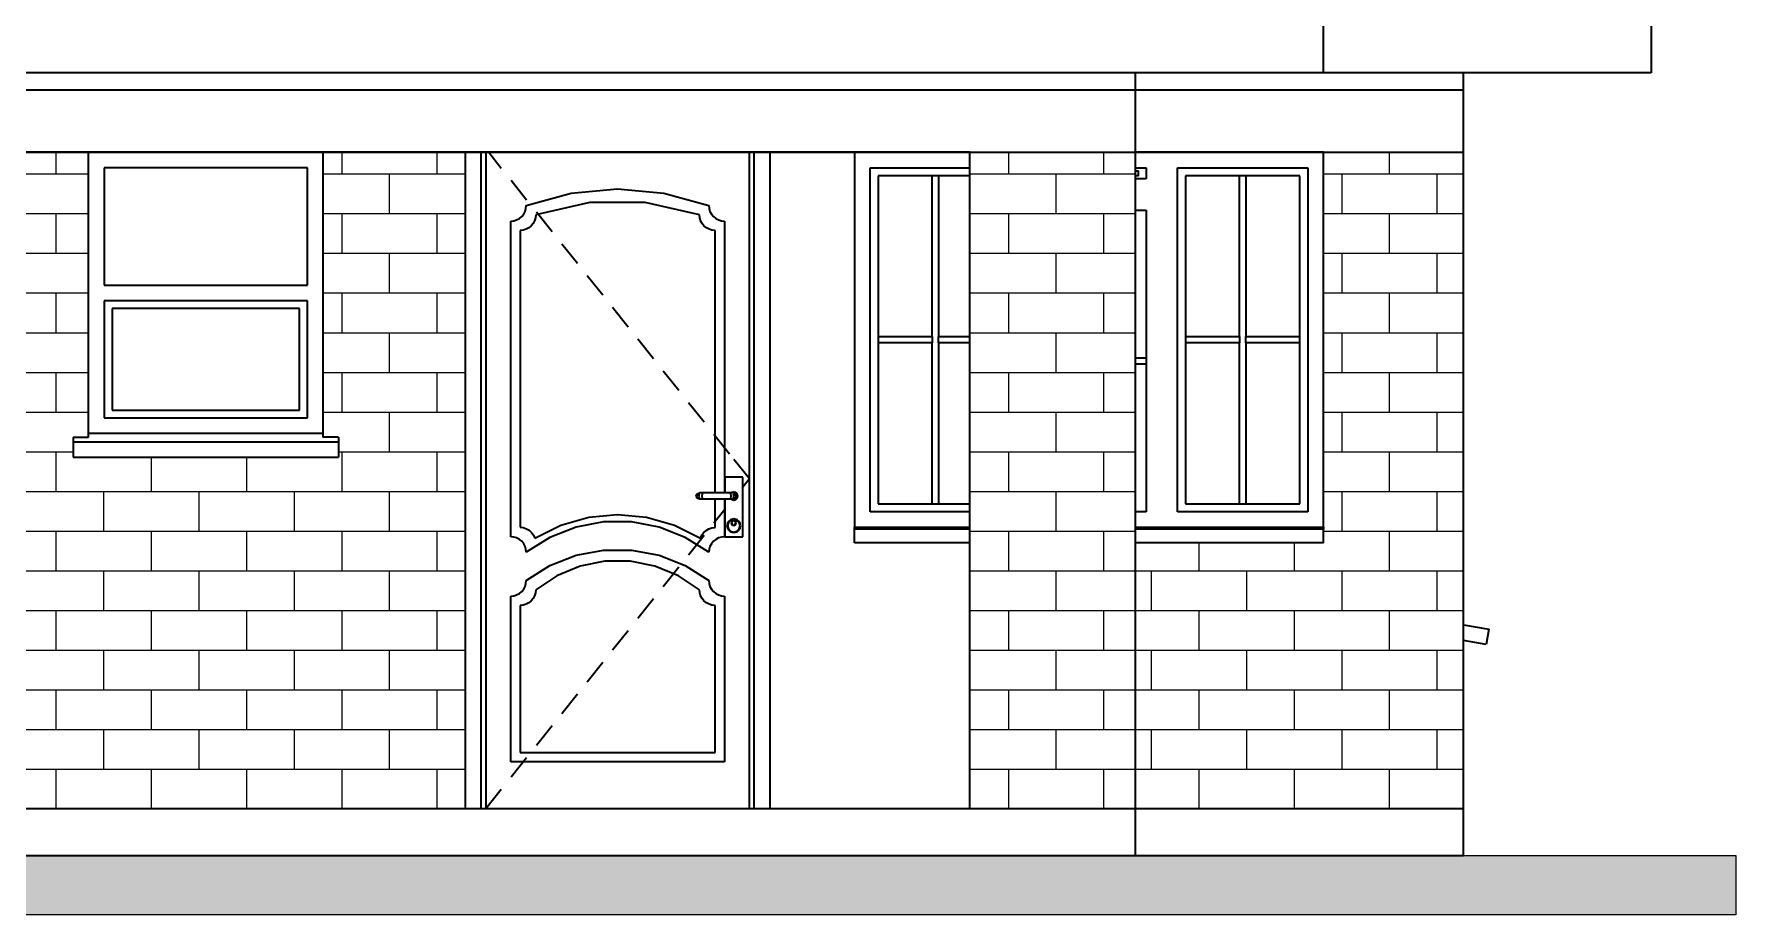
# Model space of a CAD drawing. Header units: millimetres. Extents: x 102766 to 172228, y -127504 to -81044.
# Drawn here: x 114076 to 119523, y -94192 to -91373 of the extents above; entities that cross this region are included whole.
import ezdxf

# ---------------------------------------------------------------- set-up
doc = ezdxf.new("R2010")
doc.units = ezdxf.units.MM
doc.header["$MEASUREMENT"] = 0
doc.layers.add('2D Drafting - General_Pen_No__105', color=7, linetype='Continuous', lineweight=13, true_color=0xcae6ff)
doc.layers.add('2D Drafting - General_Pen_No__82', color=7, linetype='Continuous', lineweight=20, true_color=0xaaaaaa)
doc.layers.add('Shell - Roof_Pen_No__21', color=7, linetype='Continuous', lineweight=35)
doc.layers.add('Structural - Bearing_Pen_No__21', color=7, linetype='Continuous', lineweight=35)
pattern_1 = [(0, (0, 0), (0, 127), []), (90, (0, 0), (-304.8, 0), [127, -127]), (90, (152.4, 127), (-304.8, 0), [127, -127])]

msp = doc.modelspace()

# ---------------------------------------------------------------- hatches: boundary and pattern name
at = {"layer": '2D Drafting - General_Pen_No__82', "linetype": 'Continuous'}
h = msp.add_hatch(dxfattribs=at)
h.set_pattern_fill('Shingle', color=256, style=0, pattern_type=2)
h.set_pattern_definition(pattern_1)
h.paths.add_polyline_path([(115456.9, -93851.6), (115456.9, -91751.6), (115001.2, -91751.6), (115001.2, -92663.4), (115051.2, -92663.4), (115051.2, -92677.7), (115051.2, -92726.9), (114201.2, -92726.9), (114201.2, -92677.7), (114201.2, -92663.4), (114251.2, -92663.4), (114251.2, -91751.6), (113833.7, -91751.6), (113833.7, -92363.4), (113883.7, -92363.4), (113883.7, -92377.7), (113883.7, -92426.9), (113556.1, -92426.9), (113556.1, -93851.6)])
h = msp.add_hatch(dxfattribs=at)
h.set_pattern_fill('Shingle', color=256, style=0, pattern_type=2)
h.set_pattern_definition(pattern_1)
h.paths.add_polyline_path([(117601.8, -91751.6), (117071.2, -91751.6), (117071.2, -93851.6), (117601.8, -93851.6)])
h = msp.add_hatch(dxfattribs=at)
h.set_pattern_fill('Shingle', color=256, style=0, pattern_type=2)
h.set_pattern_definition(pattern_1)
h.paths.add_polyline_path([(118651.8, -93851.6), (118651.8, -91751.6), (118202.8, -91751.6), (118202.8, -91801.6), (118202.8, -92901.6), (118202.8, -92951.6), (118202.8, -92957.9), (118202.8, -93001.6), (117601.8, -93001.6), (117601.8, -93851.6)])
msp.add_hatch(color=256, dxfattribs=at).paths.add_polyline_path([(104072.9, -94001.6), (119523.3, -94001.6), (119523.3, -94191.8), (104072.9, -94191.8)])

# ---------------------------------------------------------------- linework, layer by layer
at = {"layer": '2D Drafting - General_Pen_No__105', "linetype": 'Continuous', "flags": 128}
for points in [[(115456.9, -93851.6), (115456.9, -91751.6), (115001.2, -91751.6), (115001.2, -92663.4), (115051.2, -92663.4), (115051.2, -92677.7), (115051.2, -92726.9), (114201.2, -92726.9), (114201.2, -92677.7), (114201.2, -92663.4), (114251.2, -92663.4), (114251.2, -91751.6), (113833.7, -91751.6), (113833.7, -92363.4), (113883.7, -92363.4), (113883.7, -92377.7), (113883.7, -92426.9), (113556.1, -92426.9), (113556.1, -93851.6)], [(117601.8, -91751.6), (117071.2, -91751.6), (117071.2, -93851.6), (117601.8, -93851.6)], [(118651.8, -93851.6), (118651.8, -91751.6), (118202.8, -91751.6), (118202.8, -91801.6), (118202.8, -92901.6), (118202.8, -92951.6), (118202.8, -92957.9), (118202.8, -93001.6), (117601.8, -93001.6), (117601.8, -93851.6)], [(104072.9, -94001.6), (119523.3, -94001.6), (119523.3, -94191.8), (104072.9, -94191.8)]]:
    msp.add_lwpolyline(points, close=True, dxfattribs=at)
at = {"layer": 'Shell - Roof_Pen_No__21', "linetype": 'Continuous'}
for p, q in [((118201.8, -91268.8), (118201.8, -91498)), ((119251.8, -91268.8), (119251.8, -91498)), ((118201.8, -91498), (112352.3, -91498)), ((118201.8, -91498), (118201.8, -91498)), ((119251.8, -91498), (118201.8, -91498))]:
    msp.add_line(p, q, dxfattribs=at)
at = {"layer": 'Structural - Bearing_Pen_No__21', "linetype": 'Continuous'}
for p, q in [((117601.8, -93851.6), (117601.8, -91498)), ((118651.8, -93851.6), (118651.8, -91498)), ((104651.4, -91552), (118651.8, -91552)), ((104651.4, -91751.6), (118651.8, -91751.6)), ((117071.2, -91751.6), (113556.1, -91751.6)), ((114251.2, -92663.4), (114251.2, -91751.6)), ((115001.2, -91751.6), (115001.2, -92663.4)), ((115456.9, -93851.6), (115456.9, -91751.6)), ((115506.9, -91751.6), (115506.9, -93851.6)), ((115521.9, -91751.6), (115521.9, -93851.6)), ((115531.5, -91751.6), (115571.8, -91802.1)), ((116365.9, -93851.6), (116365.9, -91751.6)), ((116380.9, -93851.6), (116380.9, -91751.6)), ((116430.9, -91751.6), (116430.9, -93851.6)), ((116702.8, -91751.6), (116702.8, -91801.6)), ((117071.2, -93851.6), (117071.2, -91751.6)), ((118202.8, -91751.6), (117601.8, -91751.6)), ((118202.8, -91801.6), (118202.8, -91751.6)), ((114301.2, -91801.6), (114301.2, -92176.6)), ((114951.2, -91801.6), (114301.2, -91801.6)), ((114951.2, -92176.6), (114951.2, -91801.6)), ((116702.8, -91801.6), (116702.8, -92901.6)), ((116752.8, -92901.6), (116752.8, -91801.6)), ((116752.8, -91801.6), (117071.2, -91801.6)), ((116777.8, -91826.6), (116777.8, -92876.6)), ((117071.2, -91826.6), (116777.8, -91826.6)), ((116951.1, -92341.6), (116951.1, -91826.6)), ((116971.1, -91826.6), (116971.1, -92341.6)), ((117601.8, -91801.6), (117636.1, -91801.6)), ((117601.8, -91811.6), (117611.1, -91811.6)), ((117611.1, -91826.6), (117601.8, -91826.6)), ((117611.1, -91826.6), (117611.1, -91811.6)), ((117636.1, -91801.6), (117636.1, -91836.6)), ((117736.1, -92901.6), (117736.1, -91801.6)), ((117736.1, -91801.6), (118152.8, -91801.6)), ((117761.1, -91826.6), (117761.1, -92876.6)), ((118127.8, -91826.6), (117761.1, -91826.6)), ((117934.4, -92341.6), (117934.4, -91826.6)), ((117954.4, -91826.6), (117954.4, -92341.6)), ((118127.8, -92876.6), (118127.8, -91826.6)), ((118152.8, -91801.6), (118152.8, -92901.6)), ((118202.8, -92901.6), (118202.8, -91801.6)), ((115603.1, -91841.2), (115653, -91903.7)), ((115651.9, -91921.9), (115795.5, -91882.4)), ((115795.5, -91882.4), (115943.9, -91869.1)), ((115943.9, -91869.1), (116092.3, -91882.4)), ((116092.3, -91882.4), (116235.9, -91921.9)), ((117636.1, -91836.6), (117601.8, -91836.6)), ((115643.5, -91949.7), (115648.1, -91941.1)), ((115648.1, -91941.1), (115650.9, -91931.7)), ((115650.9, -91931.7), (115651.9, -91921.9)), ((115855.1, -91912.5), (115681.9, -91951.9)), ((116032.7, -91912.5), (115855.1, -91912.5)), ((116205.9, -91951.9), (116032.7, -91912.5)), ((116235.9, -91921.9), (116236.9, -91931.7)), ((116236.9, -91931.7), (116239.7, -91941.1)), ((116239.7, -91941.1), (116244.3, -91949.7)), ((117601.8, -91936.6), (117636.1, -91936.6)), ((117636.1, -91936.6), (117636.1, -92901.6)), ((115601.9, -91971.9), (115611.7, -91971)), ((115601.9, -92981.6), (115601.9, -91971.9)), ((115611.7, -91971), (115621, -91968.1)), ((115621, -91968.1), (115629.7, -91963.5)), ((115629.7, -91963.5), (115637.3, -91957.3)), ((115637.3, -91957.3), (115643.5, -91949.7)), ((115659.7, -91993.5), (115651, -91998.1)), ((115667.3, -91987.3), (115659.7, -91993.5)), ((115673.5, -91979.7), (115667.3, -91987.3)), ((115678.1, -91971.1), (115673.5, -91979.7)), ((115680.9, -91961.7), (115678.1, -91971.1)), ((115681.9, -91951.9), (115680.9, -91961.7)), ((115684.2, -91942.7), (115734.2, -92005.2)), ((116206.9, -91961.7), (116205.9, -91951.9)), ((116209.7, -91971.1), (116206.9, -91961.7)), ((116214.3, -91979.7), (116209.7, -91971.1)), ((116220.5, -91987.3), (116214.3, -91979.7)), ((116228.1, -91993.5), (116220.5, -91987.3)), ((116236.8, -91998.1), (116228.1, -91993.5)), ((116244.3, -91949.7), (116250.5, -91957.3)), ((116250.5, -91957.3), (116258.1, -91963.5)), ((116258.1, -91963.5), (116266.8, -91968.1)), ((116266.8, -91968.1), (116276.1, -91971)), ((116276.1, -91971), (116285.9, -91971.9)), ((116285.9, -91971.9), (116285.9, -92841.6)), ((115641.7, -92001), (115631.9, -92001.9)), ((115631.9, -92001.9), (115631.9, -92951.6)), ((115651, -91998.1), (115641.7, -92001)), ((115765.4, -92044.3), (115815.3, -92106.8)), ((116246.1, -92001), (116236.8, -91998.1)), ((116255.9, -92001.9), (116246.1, -92001)), ((116255.9, -92841.6), (116255.9, -92001.9)), ((115846.6, -92145.8), (115896.5, -92208.3)), ((114301.2, -92176.6), (114951.2, -92176.6)), ((114301.2, -92226.6), (114301.2, -92601.6)), ((114951.2, -92226.6), (114301.2, -92226.6)), ((114326.2, -92251.6), (114326.2, -92576.6)), ((114926.2, -92251.6), (114326.2, -92251.6)), ((114926.2, -92576.6), (114926.2, -92251.6)), ((114951.2, -92601.6), (114951.2, -92226.6)), ((115927.7, -92247.4), (115977.7, -92309.9)), ((116008.9, -92348.9), (116058.8, -92411.4)), ((116777.8, -92341.6), (116951.1, -92341.6)), ((116951.1, -92361.6), (116777.8, -92361.6)), ((116951.1, -92341.6), (116951.1, -92361.6)), ((116951.1, -92876.6), (116951.1, -92361.6)), ((116971.1, -92361.6), (116971.1, -92341.6)), ((116971.1, -92341.6), (117071.2, -92341.6)), ((116971.1, -92361.6), (116971.1, -92876.6)), ((117071.2, -92361.6), (116971.1, -92361.6)), ((117761.1, -92341.6), (117934.4, -92341.6)), ((117934.4, -92361.6), (117761.1, -92361.6)), ((117934.4, -92341.6), (117934.4, -92361.6)), ((117934.4, -92876.6), (117934.4, -92361.6)), ((117954.4, -92361.6), (117954.4, -92341.6)), ((117954.4, -92341.6), (118127.8, -92341.6)), ((117954.4, -92361.6), (117954.4, -92876.6)), ((118127.8, -92361.6), (117954.4, -92361.6)), ((117601.8, -92409.1), (117636.1, -92409.1)), ((117636.1, -92429.1), (117601.8, -92429.1)), ((116090, -92450.5), (116140, -92513)), ((114326.2, -92576.6), (114926.2, -92576.6)), ((116171.2, -92552), (116221.2, -92614.5)), ((114301.2, -92601.6), (114951.2, -92601.6)), ((114201.2, -92663.4), (114201.2, -92677.7)), ((114201.2, -92663.4), (114251.2, -92663.4)), ((114201.2, -92677.7), (115051.2, -92677.7)), ((114201.2, -92677.7), (114201.2, -92726.9)), ((115001.2, -92651.6), (114251.2, -92651.6)), ((115051.2, -92663.4), (115001.2, -92663.4)), ((115051.2, -92663.4), (115051.2, -92677.7)), ((115051.2, -92677.7), (115051.2, -92726.9)), ((116252.4, -92653.6), (116302.3, -92716.1)), ((114201.2, -92726.9), (115051.2, -92726.9)), ((116316, -92733.1), (116365.9, -92795.6)), ((116344.4, -92791.6), (116287.4, -92791.6)), ((116287.4, -92791.6), (116287.4, -92841.6)), ((116344.4, -92981.6), (116344.4, -92791.6)), ((116344.4, -92822.5), (116365.9, -92795.6)), ((116195.9, -92851.6), (116198.8, -92844.6)), ((116198.8, -92858.7), (116195.9, -92851.6)), ((116198, -92851.6), (116200.8, -92844.6)), ((116200.8, -92858.7), (116198, -92851.6)), ((116198.8, -92844.6), (116205.9, -92841.6)), ((116205.9, -92861.6), (116198.8, -92858.7)), ((116204.5, -92851.6), (116206.7, -92844.6)), ((116206.7, -92858.7), (116204.5, -92851.6)), ((116207.4, -92841.6), (116205.9, -92841.6)), ((116207.4, -92861.6), (116205.9, -92861.6)), ((116211.8, -92841.6), (116207.4, -92841.6)), ((116211.8, -92861.6), (116207.4, -92861.6)), ((116218.2, -92841.6), (116211.8, -92841.6)), ((116218.2, -92861.6), (116211.8, -92861.6)), ((116214.3, -92851.6), (116215.5, -92844.6)), ((116215.5, -92858.7), (116214.3, -92851.6)), ((116225.9, -92841.6), (116218.2, -92841.6)), ((116225.9, -92861.6), (116218.2, -92861.6)), ((116295.9, -92841.6), (116225.9, -92841.6)), ((116295.9, -92861.6), (116225.9, -92861.6)), ((116255.9, -92952.5), (116255.9, -92861.6)), ((116285.9, -92861.6), (116285.9, -92981.6)), ((116287.4, -92861.6), (116287.4, -92981.6)), ((116303.6, -92841.6), (116295.9, -92841.6)), ((116303.6, -92861.6), (116295.9, -92861.6)), ((116310, -92841.6), (116303.6, -92841.6)), ((116310, -92861.6), (116303.6, -92861.6)), ((116307.5, -92851.6), (116306.3, -92844.6)), ((116306.3, -92858.7), (116307.5, -92851.6)), ((116309.4, -92840.4), (116308.1, -92841.6)), ((116308.1, -92861.6), (116309.4, -92862.9)), ((116315.9, -92838.6), (116309.4, -92840.4)), ((116309.4, -92862.9), (116315.9, -92864.6)), ((116309.9, -92841.2), (116309.5, -92841.6)), ((116309.5, -92861.6), (116309.9, -92862)), ((116315.9, -92839.6), (116309.9, -92841.2)), ((116309.9, -92862), (116315.9, -92863.6)), ((116314.4, -92841.6), (116310, -92841.6)), ((116314.4, -92861.6), (116310, -92861.6)), ((116315.9, -92841.6), (116314.4, -92841.6)), ((116315.9, -92861.6), (116314.4, -92861.6)), ((116317.3, -92851.6), (116315.1, -92844.6)), ((116315.1, -92858.7), (116317.3, -92851.6)), ((116322.4, -92840.4), (116315.9, -92838.6)), ((116321.9, -92841.2), (116315.9, -92839.6)), ((116323, -92844.6), (116315.9, -92841.6)), ((116315.9, -92861.6), (116323, -92858.7)), ((116315.9, -92863.6), (116321.9, -92862)), ((116315.9, -92864.6), (116322.4, -92862.9)), ((116323.8, -92851.6), (116321, -92844.6)), ((116321, -92858.7), (116323.8, -92851.6)), ((116326.3, -92845.6), (116321.9, -92841.2)), ((116321.9, -92862), (116326.3, -92857.6)), ((116327.2, -92845.1), (116322.4, -92840.4)), ((116322.4, -92862.9), (116327.2, -92858.1)), ((116325.9, -92851.6), (116323, -92844.6)), ((116323, -92858.7), (116325.9, -92851.6)), ((116327.9, -92851.6), (116326.3, -92845.6)), ((116326.3, -92857.6), (116327.9, -92851.6)), ((116328.9, -92851.6), (116327.2, -92845.1)), ((116327.2, -92858.1), (116328.9, -92851.6)), ((115762.5, -92944.3), (115851.8, -92918.9)), ((115851.8, -92918.9), (115944.3, -92910.3)), ((115944.3, -92910.3), (116036.9, -92919)), ((116036.9, -92919), (116126.2, -92944.6)), ((116252.4, -92937.7), (116287.4, -92893.9)), ((116702.8, -92901.6), (116702.8, -92951.6)), ((117071.2, -92901.6), (116752.8, -92901.6)), ((116777.8, -92876.6), (117071.2, -92876.6)), ((117636.1, -92901.6), (117601.8, -92901.6)), ((118152.8, -92901.6), (117736.1, -92901.6)), ((117761.1, -92876.6), (118127.8, -92876.6)), ((118202.8, -92951.6), (118202.8, -92901.6)), ((115631.9, -92951.6), (115642.2, -92952.7)), ((115642.2, -92952.7), (115652.1, -92955.9)), ((115652.1, -92955.9), (115661.1, -92961.1)), ((115661.1, -92961.1), (115668.9, -92968)), ((115668.9, -92968), (115675, -92976.4)), ((115675, -92976.4), (115679.3, -92985.8)), ((115679.3, -92985.8), (115762.5, -92944.3)), ((115811.1, -92951.2), (115727.7, -92983.9)), ((115899.1, -92934.5), (115811.1, -92951.2)), ((115988.7, -92934.5), (115899.1, -92934.5)), ((116076.7, -92951.2), (115988.7, -92934.5)), ((116160.1, -92983.9), (116076.7, -92951.2)), ((116126.2, -92944.6), (116209.2, -92986.3)), ((116171.2, -93039.2), (116221.2, -92976.7)), ((116209.2, -92986.3), (116213.4, -92977)), ((116213.4, -92977), (116219.5, -92968.7)), ((116219.5, -92968.7), (116227.1, -92961.8)), ((116227.1, -92961.8), (116236, -92956.7)), ((116236, -92956.7), (116245.7, -92953.6)), ((116245.7, -92953.6), (116255.9, -92952.5)), ((116296.8, -92935.6), (116293.9, -92946.6)), ((116293.9, -92946.6), (116296.8, -92957.6)), ((116298.6, -92936.6), (116295.9, -92946.6)), ((116295.9, -92946.6), (116298.6, -92956.6)), ((116304.9, -92927.6), (116296.8, -92935.6)), ((116296.8, -92957.6), (116304.9, -92965.7)), ((116305.9, -92929.3), (116298.6, -92936.6)), ((116298.6, -92956.6), (116305.9, -92964)), ((116315.9, -92924.6), (116304.9, -92927.6)), ((116304.9, -92965.7), (116315.9, -92968.6)), ((116315.9, -92926.6), (116305.9, -92929.3)), ((116305.9, -92964), (116315.9, -92966.6)), ((116310.2, -92932), (116307.9, -92937.6)), ((116307.9, -92937.6), (116310.2, -92943.3)), ((116310.9, -92932.7), (116308.9, -92937.6)), ((116308.9, -92937.6), (116310.9, -92942.6)), ((116315.9, -92929.6), (116310.2, -92932)), ((116310.2, -92943.3), (116315.9, -92945.6)), ((116315.9, -92930.6), (116310.9, -92932.7)), ((116310.9, -92942.6), (116315.9, -92944.6)), ((116326.9, -92927.6), (116315.9, -92924.6)), ((116325.9, -92929.3), (116315.9, -92926.6)), ((116321.6, -92932), (116315.9, -92929.6)), ((116320.8, -92932.7), (116315.9, -92930.6)), ((116315.9, -92944.6), (116320.8, -92942.6)), ((116315.9, -92945.6), (116321.6, -92943.3)), ((116315.9, -92966.6), (116325.9, -92964)), ((116315.9, -92968.6), (116326.9, -92965.7)), ((116322.9, -92937.6), (116320.8, -92932.7)), ((116320.8, -92942.6), (116322.9, -92937.6)), ((116323.9, -92937.6), (116321.6, -92932)), ((116321.6, -92943.3), (116323.9, -92937.6)), ((116333.2, -92936.6), (116325.9, -92929.3)), ((116325.9, -92964), (116333.2, -92956.6)), ((116335, -92935.6), (116326.9, -92927.6)), ((116326.9, -92965.7), (116335, -92957.6)), ((116335.9, -92946.6), (116333.2, -92936.6)), ((116333.2, -92956.6), (116335.9, -92946.6)), ((116337.9, -92946.6), (116335, -92935.6)), ((116335, -92957.6), (116337.9, -92946.6)), ((116702.8, -92957.9), (116702.8, -92951.6)), ((116702.8, -92951.6), (117071.2, -92951.6)), ((117071.2, -92957.9), (116702.8, -92957.9)), ((116702.8, -93001.6), (116702.8, -92957.9)), ((117601.8, -92951.6), (118202.8, -92951.6)), ((118202.8, -92957.9), (117601.8, -92957.9)), ((118202.8, -92951.6), (118202.8, -92957.9)), ((118202.8, -93001.6), (118202.8, -92957.9)), ((115611.7, -92982.6), (115601.9, -92981.6)), ((115621, -92985.4), (115611.7, -92982.6)), ((115629.7, -92990.1), (115621, -92985.4)), ((115637.3, -92996.3), (115629.7, -92990.1)), ((115643.5, -93003.9), (115637.3, -92996.3)), ((115648.1, -93012.5), (115643.5, -93003.9)), ((115650.9, -93021.9), (115648.1, -93012.5)), ((115651.9, -93031.6), (115650.9, -93021.9)), ((115727.7, -92983.9), (115651.9, -93031.6)), ((115811.1, -93041.2), (115899.1, -93024.5)), ((115899.1, -93024.5), (115988.7, -93024.5)), ((115988.7, -93024.5), (116076.7, -93041.2)), ((116235.9, -93031.6), (116160.1, -92983.9)), ((116236.9, -93021.9), (116235.9, -93031.6)), ((116239.7, -93012.5), (116236.9, -93021.9)), ((116244.3, -93003.9), (116239.7, -93012.5)), ((116250.5, -92996.3), (116244.3, -93003.9)), ((116258.1, -92990.1), (116250.5, -92996.3)), ((116266.8, -92985.4), (116258.1, -92990.1)), ((116276.1, -92982.6), (116266.8, -92985.4)), ((116285.9, -92981.6), (116276.1, -92982.6)), ((116287.4, -92981.6), (116344.4, -92981.6)), ((117071.2, -93001.6), (116702.8, -93001.6)), ((118202.8, -93001.6), (117601.8, -93001.6)), ((115651.9, -93121.6), (115727.7, -93073.9)), ((115727.7, -93073.9), (115811.1, -93041.2)), ((115824, -93075.8), (115749.2, -93106.7)), ((115903.4, -93060), (115824, -93075.8)), ((115984.4, -93060), (115903.4, -93060)), ((116063.8, -93075.8), (115984.4, -93060)), ((116138.6, -93106.7), (116063.8, -93075.8)), ((116076.7, -93041.2), (116160.1, -93073.9)), ((116090, -93140.8), (116140, -93078.3)), ((116160.1, -93073.9), (116235.9, -93121.6)), ((115648.1, -93140.8), (115650.9, -93131.4)), ((115650.9, -93131.4), (115651.9, -93121.6)), ((115749.2, -93106.7), (115681.9, -93151.6)), ((116205.9, -93151.6), (116138.6, -93106.7)), ((116235.9, -93121.6), (116236.9, -93131.4)), ((116236.9, -93131.4), (116239.7, -93140.8)), ((115601.9, -93171.6), (115611.7, -93170.7)), ((115601.9, -93701.6), (115601.9, -93171.6)), ((115611.7, -93170.7), (115621, -93167.8)), ((115621, -93167.8), (115629.7, -93163.2)), ((115629.7, -93163.2), (115637.3, -93157)), ((115637.3, -93157), (115643.5, -93149.4)), ((115643.5, -93149.4), (115648.1, -93140.8)), ((115659.7, -93193.2), (115651, -93197.8)), ((115667.3, -93187), (115659.7, -93193.2)), ((115673.5, -93179.4), (115667.3, -93187)), ((115678.1, -93170.8), (115673.5, -93179.4)), ((115680.9, -93161.4), (115678.1, -93170.8)), ((115681.9, -93151.6), (115680.9, -93161.4)), ((116008.9, -93242.3), (116058.8, -93179.8)), ((116206.9, -93161.4), (116205.9, -93151.6)), ((116209.7, -93170.8), (116206.9, -93161.4)), ((116214.3, -93179.4), (116209.7, -93170.8)), ((116220.5, -93187), (116214.3, -93179.4)), ((116228.1, -93193.2), (116220.5, -93187)), ((116236.8, -93197.8), (116228.1, -93193.2)), ((116239.7, -93140.8), (116244.3, -93149.4)), ((116244.3, -93149.4), (116250.5, -93157)), ((116250.5, -93157), (116258.1, -93163.2)), ((116258.1, -93163.2), (116266.8, -93167.8)), ((116266.8, -93167.8), (116276.1, -93170.7)), ((116276.1, -93170.7), (116285.9, -93171.6)), ((116285.9, -93171.6), (116285.9, -93701.6)), ((115641.7, -93200.7), (115631.9, -93201.6)), ((115631.9, -93201.6), (115631.9, -93671.6)), ((115651, -93197.8), (115641.7, -93200.7)), ((116246.1, -93200.7), (116236.8, -93197.8)), ((116255.9, -93201.6), (116246.1, -93200.7)), ((116255.9, -93671.6), (116255.9, -93201.6)), ((115927.7, -93343.9), (115977.7, -93281.4)), ((118651.8, -93263.4), (118732.9, -93277.7)), ((118732.9, -93277.7), (118724.2, -93326.9)), ((118724.2, -93326.9), (118651.8, -93314.2)), ((115846.6, -93445.4), (115896.5, -93382.9)), ((115765.4, -93547), (115815.3, -93484.5)), ((115684.2, -93648.5), (115734.2, -93586)), ((115631.9, -93671.6), (116255.9, -93671.6)), ((116285.9, -93701.6), (115601.9, -93701.6)), ((115603.1, -93750.1), (115653, -93687.6)), ((115521.9, -93851.6), (115571.8, -93789.1)), ((113556.1, -93851.6), (117071.2, -93851.6)), ((117071.2, -93851.6), (117601.8, -93851.6)), ((117601.8, -93851.6), (118651.8, -93851.6)), ((117601.8, -94001.6), (117601.8, -93851.6)), ((118651.8, -94001.6), (118651.8, -93851.6)), ((112952.3, -94001.6), (117601.8, -94001.6)), ((117601.8, -94001.6), (118651.8, -94001.6))]:
    msp.add_line(p, q, dxfattribs=at)

doc.saveas('drawing.dxf')
